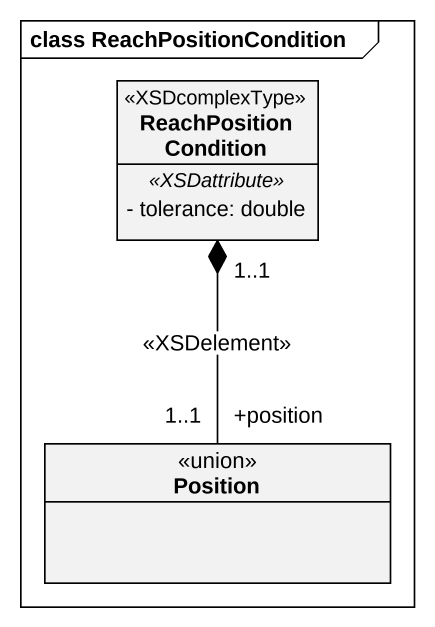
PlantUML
@startuml
mainframe class ReachPositionCondition
hide circle
hide empty members
skinparam classAttributeIconSize 0
class ReachPositionCondition <<XSDcomplexType>> {
  .. <<XSDattribute>> ..
  - tolerance: double
}
class Position <<union>>
ReachPositionCondition "1..1" *-- "+position\n1..1" Position : <<XSDelement>>
@enduml
